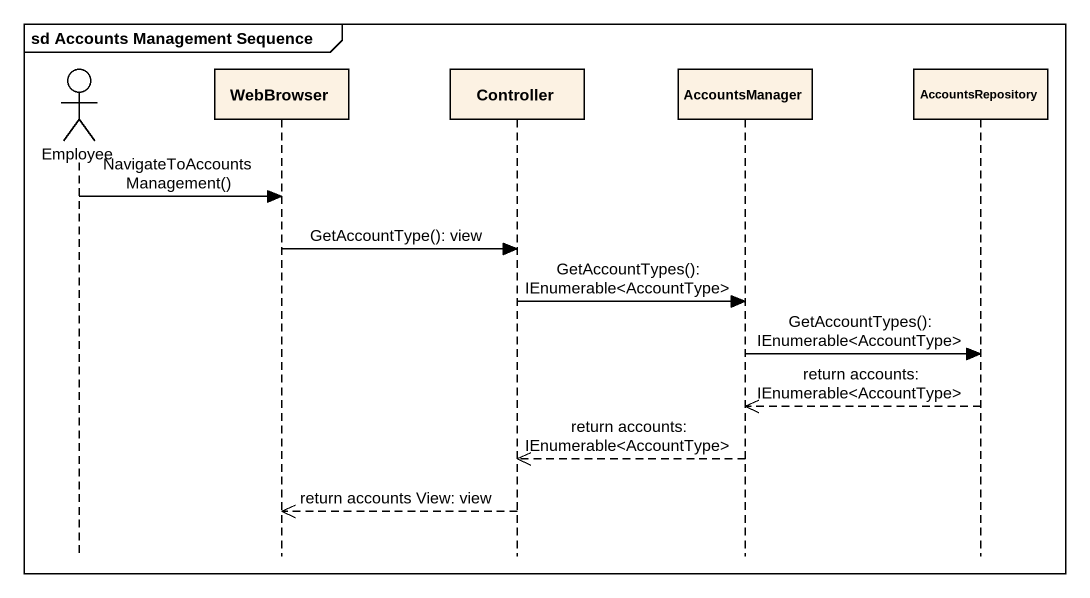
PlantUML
@startuml
mainframe sd Accounts Management Sequence
hide footbox
actor Employee
participant WebBrowser
participant Controller
participant AccountsManager
participant AccountsRepository

Employee -> WebBrowser : NavigateToAccountsManagement()
WebBrowser -> Controller : GetAccountType(): view
Controller -> AccountsManager : GetAccountTypes(): IEnumerable<AccountType>
AccountsManager -> AccountsRepository : GetAccountTypes(): IEnumerable<AccountType>
AccountsRepository -->> AccountsManager : return accounts: IEnumerable<AccountType>
AccountsManager -->> Controller : return accounts: IEnumerable<AccountType>
Controller -->> WebBrowser : return accounts View: view
@enduml
